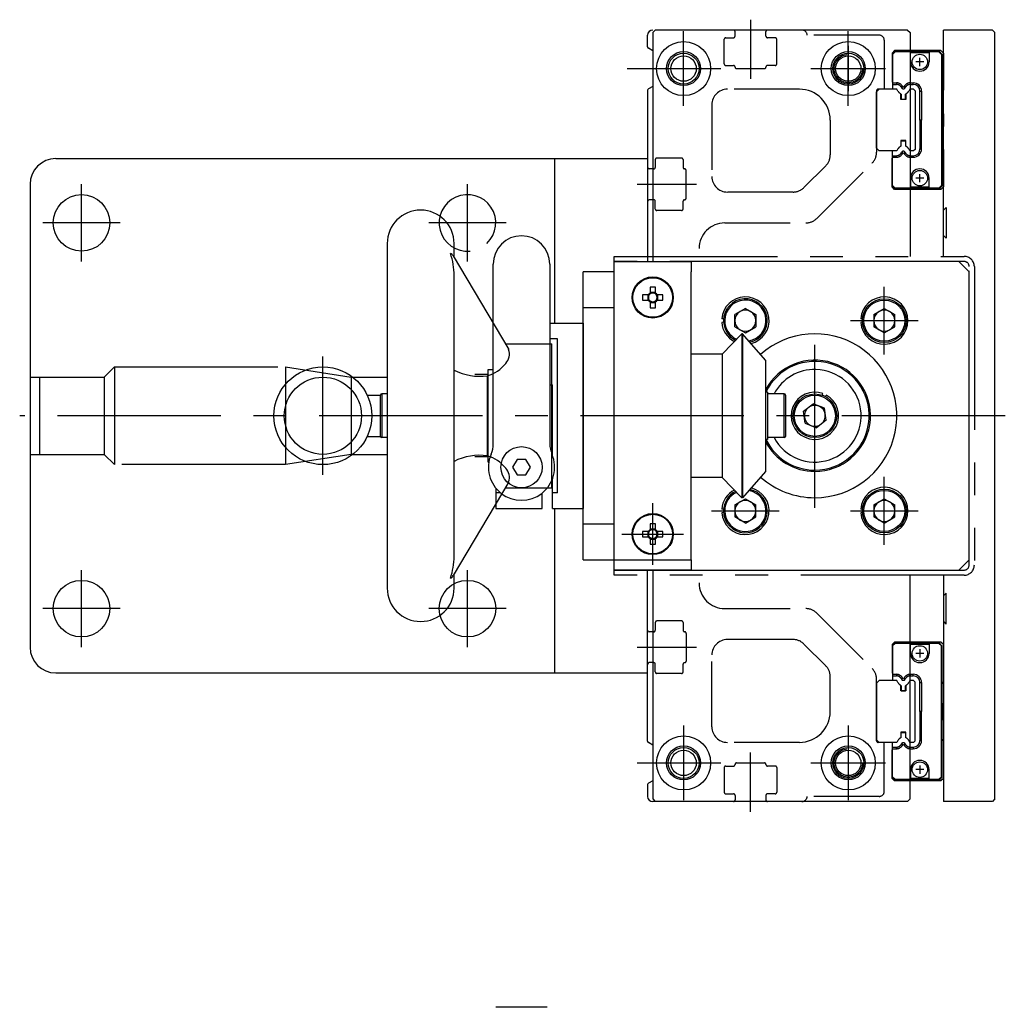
# Model space of a CAD drawing. Extents: x -203 to 277, y -416 to 62.
# Drawn here: x -154.5 to 37, y -129.5 to 62.5 of the extents above; entities that cross this region are included whole.
import ezdxf

# ---------------------------------------------------------------- set-up
doc = ezdxf.new("R2010")
doc.units = 0
for name, pattern in [('CENTER', [50.8, 31.75, -6.35, 6.35, -6.35]), ('DASHED', [19.05, 12.7, -6.35]), ('PHANTOM', [63.5, 31.75, -6.35, 6.35, -6.35, 6.35, -6.35])]:
    doc.linetypes.add(name, pattern=pattern)
doc.layers.get('0').update_dxf_attribs({"linetype": 'CONTINUOUS'})
doc.layers.add('CENTER', color=1, linetype='CENTER')

msp = doc.modelspace()

# ---------------------------------------------------------------- linework, layer by layer
at = {"color": 7, "linetype": 'CONTINUOUS'}
for p, q in [((-31, 60.5), (-31.5, 60)), ((-31.5, 60), (-31.5, 15.5)), ((18, 60.5), (-31, 60.5)), ((18, 60.5), (18.5, 60)), ((18.5, 60), (18.5, 16.5)), ((33, 60.5), (25, 60.5)), ((25, 16.5), (25, 60.5)), ((34.5, 60.5), (33, 60.5)), ((35, 60), (34.5, 60.5)), ((35, -89), (35, 60)), ((-32.5, 57.21), (-32.5, 59.5)), ((-31.5, 56.46), (-32.35, 56.95)), ((24.5, 56.5), (18.5, 56.5)), ((24.2, 56.3), (18.5, 56.3)), ((18.6, 56.25), (18.5, 56.25)), ((18.6, 54.3), (18.6, 56.25)), ((22.2, 56.05), (18.6, 56.05)), ((22.2, 56.25), (22.2, 54.3)), ((24.1, 56.25), (22.2, 56.25)), ((24.6, 55.75), (24.1, 56.25)), ((24.7, 55.8), (24.2, 56.3)), ((25, 56), (24.5, 56.5)), ((24.6, 55.75), (24.6, 30.25)), ((24.7, 55.8), (24.7, 30.2)), ((25, 56), (25, 48.8)), ((21.2, 54.3), (19.6, 54.3)), ((20.4, 53.5), (20.4, 55.1)), ((18.51, 50.23), (19.13, 50.23)), ((18.51, 50.23), (18.51, 49.93)), ((18.51, 49.93), (19.13, 49.93)), ((19.13, 49.93), (19.13, 50.23)), ((-32.5, 48.78), (-32.5, 15.5)), ((-31.5, 49.53), (-32.35, 49.04)), ((19.2, 49), (18.5, 49)), ((19.5, 48.7), (19.2, 49)), ((19.5, 48.7), (19.5, 37.3)), ((20.43, 43), (20.43, 48.63)), ((20.43, 48.63), (20.73, 48.63)), ((20.73, 48.63), (20.73, 43)), ((24.75, 48.4), (25, 48.8)), ((24.75, 48.4), (24.75, 37.6)), ((25, 44.2), (24.75, 44.6)), ((25, 44.2), (25, 41.8)), ((20.73, 43), (20.43, 43)), ((20.43, 43), (20.43, 37.37)), ((20.73, 37.37), (20.73, 43)), ((25, 41.8), (24.75, 41.4)), ((19.2, 37), (18.5, 37)), ((19.5, 37.3), (19.2, 37)), ((20.43, 37.37), (20.73, 37.37)), ((24.75, 37.6), (25, 37.2)), ((25, 37.2), (25, 30)), ((-147.5, 35.5), (-32.5, 35.5)), ((-50.5, 3.5), (-50.5, 35.5)), ((18.51, 36.07), (19.13, 36.07)), ((18.51, 35.77), (18.51, 36.07)), ((18.51, 35.77), (19.13, 35.77)), ((19.13, 36.07), (19.13, 35.77)), ((-31.5, 33.5), (-32.2, 33.5)), ((18.6, 31.7), (18.6, 29.75)), ((21.2, 31.7), (19.6, 31.7)), ((20.4, 30.9), (20.4, 32.5)), ((22.2, 29.75), (22.2, 31.7)), ((-152.5, 30.5), (-152.5, -7)), ((18.6, 29.75), (18.5, 29.75)), ((24.2, 29.7), (18.5, 29.7)), ((24.5, 29.5), (18.5, 29.5)), ((22.2, 29.95), (18.6, 29.95)), ((24.1, 29.75), (22.2, 29.75)), ((24.6, 30.25), (24.1, 29.75)), ((24.7, 30.2), (24.2, 29.7)), ((25, 30), (24.5, 29.5)), ((-31.5, 27.5), (-32.2, 27.5)), ((-83.1, 19), (-83.1, -48)), ((-70.1, 16.26), (-70.1, 19)), ((-70.28, 16.57), (-59.49, -1.64)), ((-39, 13.5), (-39, 15.5)), ((-39, 15.5), (-24, 15.5)), ((-24, 15.5), (-24, 13.5)), ((28, 15.5), (-24, 15.5)), ((30, 13.5), (28, 15.5)), ((-62.5, -19.96), (-62.5, 15)), ((-51.5, 15), (-51.5, -19.96)), ((-45, 6.52), (-45, 13.5)), ((-39, -42.5), (-39, 13.5)), ((-24, -42.5), (-24, 13.5)), ((30, -42.5), (30, 13.5)), ((-70.1, -41.84), (-70.1, 12.76)), ((-32.02, 10.48), (-32.02, 9.37)), ((-30.99, 9.37), (-30.99, 10.48)), ((-32.37, 9.01), (-33.48, 9.01)), ((-33.48, 7.98), (-32.37, 7.98)), ((-32.48, 9.01), (-32.48, 7.98)), ((-30.99, 9.48), (-32.02, 9.48)), ((-29.52, 9.01), (-30.63, 9.01)), ((-30.63, 7.98), (-29.52, 7.98)), ((-30.52, 7.98), (-30.52, 9.01)), ((-45, 6.52), (-39, 6.52)), ((-45, -35.52), (-45, 6.52)), ((-32.02, 7.63), (-32.02, 6.51)), ((-32.02, 7.52), (-30.99, 7.52)), ((-30.99, 6.51), (-30.99, 7.63)), ((-13.5, 6.36), (-15.54, 5.18)), ((-13.5, 6.36), (-11.46, 5.18)), ((11.46, 5.18), (13.5, 6.36)), ((13.5, 6.36), (15.54, 5.18)), ((-17.74, 4.33), (-18.09, 4.36)), ((-15.54, 2.82), (-15.54, 5.18)), ((-11.46, 5.18), (-11.46, 2.82)), ((9.26, 4.33), (8.91, 4.36)), ((11.46, 5.18), (11.46, 2.82)), ((15.54, 2.82), (15.54, 5.18)), ((-51.5, 3.5), (-45, 3.5)), ((-45, 3.5), (-45, -32.5)), ((-17.74, 3.67), (-18.09, 3.64)), ((-15.54, 2.82), (-13.5, 1.64)), ((-13.5, 1.64), (-11.46, 2.82)), ((9.26, 3.67), (8.91, 3.64)), ((13.5, 1.64), (11.46, 2.82)), ((13.5, 1.64), (15.54, 2.82)), ((-50, 0.47), (-51.5, 0.47)), ((-50, -29.47), (-50, 0.47)), ((-14.21, 1.42), (-18, -2.5)), ((-14.07, 1.42), (-14.21, 1.42)), ((-14.21, 1.42), (-14.21, -30.43)), ((-9.56, -3.68), (-14.07, 1.42)), ((-14.07, 1.42), (-14.07, -30.43)), ((-60.17, -0.5), (-51.1, -0.5)), ((-51.1, -28.5), (-51.1, -0.5)), ((-18, -2.5), (-24, -2.5)), ((-18, -2.5), (-18, -26.5)), ((-9.56, -3.68), (-9.56, -25.32)), ((-63.5, -23.5), (-63.5, -5.5)), ((-63.5, -5.5), (-62.5, -5.5)), ((-152.5, -7), (-150.67, -7)), ((-152.5, -7), (-152.5, -22)), ((-150.67, -7), (-138.1, -7)), ((-150.67, -7), (-150.67, -22)), ((-83.1, -7), (-83.1, -22)), ((-63.5, -6.5), (-66.1, -6.5)), ((-63.6, -22.29), (-63.6, -6.71)), ((-51.1, -22.5), (-51.1, -6.5)), ((-51.5, -8.5), (-51, -8.5)), ((-51, -22.15), (-51, -8.5)), ((-86.98, -10.5), (-84.4, -10.5)), ((-84.4, -18.5), (-84.4, -10.5)), ((-84.15, -10.25), (-84.15, -18.75)), ((-83.1, -10.25), (-84.15, -10.25)), ((-9.21, -9.9), (-9.55, -9.9)), ((-9.2, -9.9), (-9.2, -19.1)), ((-5.95, -10.25), (-9.2, -10.25)), ((-5.95, -18.75), (-5.95, -10.25)), ((-5.7, -10.5), (-5.7, -18.5)), ((1.44, -10.5), (1.56, -10.17)), ((2.05, -10.78), (2.22, -10.47)), ((-2.19, -13.62), (-0.33, -12.17)), ((1.86, -13.05), (-0.33, -12.17)), ((2.19, -15.38), (1.86, -13.05)), ((-1.86, -15.95), (-2.19, -13.62)), ((-1.86, -15.95), (0.33, -16.84)), ((2.19, -15.38), (0.33, -16.84)), ((-86.98, -18.5), (-84.4, -18.5)), ((-83.1, -18.75), (-84.15, -18.75)), ((-9.2, -19.1), (-9.56, -19.1)), ((-5.95, -18.75), (-9.2, -18.75)), ((-152.5, -22), (-150.67, -22)), ((-152.5, -22), (-152.5, -59.5)), ((-150.67, -22), (-138.1, -22)), ((-63.5, -22.5), (-66.1, -22.5)), ((-57.87, -23), (-58.73, -24.5)), ((-56.13, -23), (-57.87, -23)), ((-55.27, -24.5), (-56.13, -23)), ((-63.5, -23.5), (-63.37, -23.5)), ((-63.5, -23.5), (-63.37, -23.5)), ((-58.73, -24.5), (-57.87, -26)), ((-56.13, -26), (-55.27, -24.5)), ((-57.87, -26), (-56.13, -26)), ((-51, -32.5), (-51, -26.85)), ((-18, -26.5), (-24, -26.5)), ((-14.21, -30.43), (-18, -26.5)), ((-9.56, -25.32), (-14.07, -30.43)), ((-59.49, -27.37), (-70.27, -45.57)), ((-62, -28.57), (-62, -32.5)), ((-60.17, -28.5), (-51.1, -28.5)), ((-61.1, -29.47), (-62, -29.47)), ((-53, -32.5), (-53, -29.55)), ((-50, -29.47), (-51, -29.47)), ((-50, -29.47), (-51, -29.47)), ((-15.54, -31.82), (-13.5, -30.64)), ((-14.07, -30.43), (-14.21, -30.43)), ((-13.5, -30.64), (-11.46, -31.82)), ((11.46, -31.82), (13.5, -30.64)), ((13.5, -30.64), (15.54, -31.82)), ((-62, -32.5), (-53, -32.5)), ((-51, -32.5), (-45, -32.5)), ((-51, -32.5), (-45, -32.5)), ((-50.5, -64.5), (-50.5, -32.5)), ((-15.54, -31.82), (-15.54, -34.18)), ((-11.46, -34.18), (-11.46, -31.82)), ((11.46, -31.82), (11.46, -34.18)), ((15.54, -34.18), (15.54, -31.82)), ((-17.74, -32.67), (-18.09, -32.64)), ((-17.74, -33.33), (-18.09, -33.36)), ((-13.5, -35.36), (-15.54, -34.18)), ((-13.5, -35.36), (-11.46, -34.18)), ((9.26, -32.67), (8.91, -32.64)), ((9.26, -33.33), (8.91, -33.36)), ((13.5, -35.36), (11.46, -34.18)), ((13.5, -35.36), (15.54, -34.18)), ((-45, -42.5), (-45, -35.52)), ((-45, -35.52), (-39, -35.52)), ((-32.02, -35.52), (-32.02, -36.63)), ((-30.99, -36.63), (-30.99, -35.52)), ((-32.37, -36.99), (-33.48, -36.99)), ((-33.48, -38.02), (-32.37, -38.02)), ((-32.48, -36.99), (-32.48, -38.02)), ((-30.99, -36.52), (-32.02, -36.52)), ((-32.02, -38.37), (-32.02, -39.49)), ((-30.99, -39.49), (-30.99, -38.37)), ((-29.52, -36.99), (-30.63, -36.99)), ((-30.63, -38.02), (-29.52, -38.02)), ((-30.52, -38.02), (-30.52, -36.99)), ((-32.02, -38.48), (-30.99, -38.48)), ((-39, -44.5), (-39, -42.5)), ((-39, -42.5), (-24, -42.5)), ((-24, -42.5), (-24, -44.5)), ((28, -44.5), (30, -42.5)), ((-70.1, -48), (-70.1, -45.28)), ((-24, -44.5), (-39, -44.5)), ((-32.5, -77.79), (-32.5, -44.5)), ((-31.5, -44.5), (-31.5, -89)), ((-24, -44.5), (28, -44.5)), ((18.5, -89), (18.5, -45.5)), ((25, -45.5), (25, -89.5)), ((-31.5, -56.5), (-32.2, -56.5)), ((24.5, -58.5), (18.5, -58.5)), ((24.2, -58.7), (18.5, -58.7)), ((18.6, -58.75), (18.5, -58.75)), ((18.6, -60.7), (18.6, -58.75)), ((22.2, -58.95), (18.6, -58.95)), ((22.2, -58.75), (22.2, -60.7)), ((24.1, -58.75), (22.2, -58.75)), ((24.6, -59.25), (24.1, -58.75)), ((24.7, -59.2), (24.2, -58.7)), ((25, -59), (24.5, -58.5)), ((24.6, -84.75), (24.6, -59.25)), ((24.7, -84.8), (24.7, -59.2)), ((25, -66.2), (25, -59)), ((21.2, -60.7), (19.6, -60.7)), ((20.4, -59.9), (20.4, -61.5)), ((-31.5, -62.5), (-32.2, -62.5)), ((-147.5, -64.5), (-50.5, -64.5)), ((-50.5, -64.5), (-32.5, -64.5)), ((18.51, -64.77), (18.51, -65.07)), ((18.51, -64.77), (19.13, -64.77)), ((18.51, -65.07), (19.13, -65.07)), ((19.13, -65.07), (19.13, -64.77)), ((19.2, -66), (18.5, -66)), ((19.5, -66.3), (19.2, -66)), ((19.5, -77.7), (19.5, -66.3)), ((20.43, -66.37), (20.73, -66.37)), ((20.43, -72), (20.43, -66.37)), ((20.73, -66.37), (20.73, -72)), ((24.75, -66.6), (25, -66.2)), ((24.75, -77.4), (24.75, -66.6)), ((25, -70.8), (24.75, -70.4)), ((25, -73.2), (25, -70.8)), ((20.73, -72), (20.43, -72)), ((20.43, -72), (20.43, -77.63)), ((20.73, -77.63), (20.73, -72)), ((25, -73.2), (24.75, -73.6)), ((-31.5, -78.54), (-32.35, -78.05)), ((19.2, -78), (18.5, -78)), ((19.5, -77.7), (19.2, -78)), ((20.43, -77.63), (20.73, -77.63)), ((24.75, -77.4), (25, -77.8)), ((25, -85), (25, -77.8)), ((18.51, -79.23), (18.51, -78.93)), ((18.51, -78.93), (19.13, -78.93)), ((18.51, -79.23), (19.13, -79.23)), ((19.13, -78.93), (19.13, -79.23)), ((20.4, -82.5), (20.4, -84.1)), ((18.6, -83.3), (18.6, -85.25)), ((21.2, -83.3), (19.6, -83.3)), ((22.2, -85.25), (22.2, -83.3)), ((-32.5, -86.22), (-32.5, -88.5)), ((-31.5, -85.47), (-32.35, -85.96)), ((18.6, -85.25), (18.5, -85.25)), ((24.2, -85.3), (18.5, -85.3)), ((24.5, -85.5), (18.5, -85.5)), ((22.2, -85.05), (18.6, -85.05)), ((24.1, -85.25), (22.2, -85.25)), ((24.6, -84.75), (24.1, -85.25)), ((24.7, -84.8), (24.2, -85.3)), ((25, -85), (24.5, -85.5)), ((-31.5, -89), (-31, -89.5)), ((-31, -89.5), (-31.5, -89.5)), ((18, -89.5), (-31, -89.5)), ((18.5, -89), (18, -89.5)), ((18, -89.5), (18.5, -89)), ((34.5, -89.5), (25, -89.5)), ((33, -89.5), (25, -89.5)), ((34.5, -89.5), (33, -89.5)), ((35, -89), (34.5, -89.5)), ((35, -89), (34.5, -89.5))]:
    msp.add_line(p, q, dxfattribs=at)
at = {"color": 3, "linetype": 'DASHED'}
for p, q in [((-15.5, 59.3), (-15.5, 60.2)), ((-9.5, 59.3), (-9.5, 60.2)), ((-2.5, 60.5), (-9.2, 60.5)), ((-17.6, 53.9), (-17.6, 58.7)), ((-17.3, 59), (-15.8, 59)), ((-7.7, 59), (-9.2, 59)), ((-7.4, 53.9), (-7.4, 58.7)), ((12.5, 59.5), (-1.5, 59.5)), ((13.5, 58.5), (13.5, 49)), ((15.5, 56.5), (15, 56)), ((15, 56), (15, 50.5)), ((15.6, 56.3), (15.1, 55.8)), ((15.6, 56.25), (15.1, 55.75)), ((15.1, 55.8), (15.1, 55.75)), ((15.1, 55.75), (15.1, 50.23)), ((18.5, 56.5), (15.5, 56.5)), ((16.8, 56.3), (15.6, 56.3)), ((18.5, 56.25), (15.6, 56.25)), ((16.8, 56.3), (16.8, 56.25)), ((16.8, 56.3), (17.6, 56.3)), ((18.5, 56.3), (17.6, 56.3)), ((17.6, 56.3), (17.6, 56.25)), ((-17.3, 53.6), (-15.8, 53.6)), ((-15.2, 53), (-9.8, 53)), ((-7.7, 53.6), (-9.2, 53.6)), ((15, 50.5), (15.1, 50.28)), ((15.1, 50.23), (15.1, 49.93)), ((15.1, 50.23), (15.89, 50.23)), ((15.1, 49.93), (15.89, 49.93)), ((15.1, 49.93), (15.1, 49)), ((15.89, 50.23), (15.89, 49.93)), ((-3, 49), (-17, 49)), ((12.5, 49), (12, 48.5)), ((12, 48.7), (12, 36.74)), ((12, 37.5), (12, 48.5)), ((13.5, 49), (12.3, 49)), ((15.94, 49), (12.5, 49)), ((16.15, 48.63), (15.94, 49)), ((16.7, 47), (16.7, 48.11)), ((16.7, 48.03), (16.75, 48.01)), ((16.75, 48.01), (16.75, 47.05)), ((17.02, 49.58), (16.76, 49.43)), ((16.76, 49.43), (16.85, 49.27)), ((17.11, 49.42), (16.85, 49.27)), ((17.02, 49.58), (17.11, 49.42)), ((17.11, 49.42), (17.12, 49.41)), ((17.11, 49.42), (17.11, 49.42)), ((17.12, 49.41), (17.11, 49.42)), ((17.38, 49.58), (17.29, 49.42)), ((17.29, 49.42), (17.55, 49.27)), ((17.29, 49.42), (17.29, 49.42)), ((17.38, 49.58), (17.64, 49.43)), ((17.55, 49.27), (17.64, 49.43)), ((17.7, 48.03), (17.65, 48.01)), ((17.65, 47.05), (17.65, 48.01)), ((17.7, 48.11), (17.7, 47)), ((18.46, 49), (18.25, 48.63)), ((18.5, 49), (18.46, 49)), ((17.7, 47), (16.7, 47)), ((16.75, 47.05), (17.65, 47.05)), ((-20, 46), (-20, 32)), ((3, 43), (3, 36.23)), ((16.7, 39), (16.7, 37.89)), ((17.7, 39), (16.7, 39)), ((16.75, 37.99), (16.75, 38.95)), ((16.75, 38.95), (17.65, 38.95)), ((17.65, 38.95), (17.65, 37.99)), ((17.7, 37.89), (17.7, 39)), ((12.5, 37), (12, 37.5)), ((15.94, 37), (12.5, 37)), ((15.1, 36.07), (15.1, 37)), ((16.15, 37.37), (15.94, 37)), ((16.7, 37.97), (16.75, 37.99)), ((16.76, 36.57), (16.85, 36.73)), ((17.02, 36.42), (16.76, 36.57)), ((17.11, 36.58), (16.85, 36.73)), ((17.02, 36.42), (17.11, 36.57)), ((17.11, 36.57), (17.12, 36.59)), ((17.12, 36.59), (17.11, 36.58)), ((17.11, 36.58), (17.11, 36.57)), ((17.29, 36.58), (17.55, 36.73)), ((17.38, 36.42), (17.29, 36.58)), ((17.29, 36.58), (17.29, 36.58)), ((17.38, 36.42), (17.64, 36.57)), ((17.55, 36.73), (17.64, 36.57)), ((17.7, 37.97), (17.65, 37.99)), ((18.46, 37), (18.25, 37.37)), ((18.5, 37), (18.46, 37)), ((-31, 35.3), (-31, 33.8)), ((-25.9, 35.6), (-30.7, 35.6)), ((-25.6, 35.3), (-25.6, 33.8)), ((0.38, 23.88), (11.12, 34.62)), ((15, 35.5), (15.1, 35.72)), ((15, 30), (15, 35.5)), ((15.1, 36.07), (15.89, 36.07)), ((15.1, 35.77), (15.1, 36.07)), ((15.1, 35.77), (15.89, 35.77)), ((15.1, 30.25), (15.1, 35.77)), ((15.89, 35.77), (15.89, 36.07)), ((-31.3, 33.5), (-31.5, 33.5)), ((-25, 27.8), (-25, 33.2)), ((2.12, 34.11), (-2.11, 29.88)), ((-4.23, 29), (-17, 29)), ((15.5, 29.5), (15, 30)), ((15.1, 30.2), (15.1, 30.25)), ((15.6, 29.75), (15.1, 30.25)), ((15.6, 29.7), (15.1, 30.2)), ((18.5, 29.5), (15.5, 29.5)), ((18.5, 29.75), (15.6, 29.75)), ((16.8, 29.7), (15.6, 29.7)), ((16.8, 29.7), (16.8, 29.75)), ((16.8, 29.7), (17.6, 29.7)), ((17.6, 29.7), (17.6, 29.75)), ((18.5, 29.7), (17.6, 29.7)), ((-31.3, 27.5), (-31.5, 27.5)), ((-31, 25.7), (-31, 27.2)), ((-25.6, 25.7), (-25.6, 27.2)), ((-25.9, 25.4), (-30.7, 25.4)), ((25, 25.46), (25.54, 26)), ((25.54, 26), (25.54, 20)), ((-17.5, 23), (-1.74, 23)), ((25.54, 20), (25, 20.54)), ((25.54, -49), (25, -49.54)), ((25.54, -55), (25.54, -49)), ((-17.5, -52), (-1.74, -52)), ((0.38, -52.88), (11.12, -63.62)), ((-31, -54.7), (-31, -56.2)), ((-25.9, -54.4), (-30.7, -54.4)), ((-25.6, -54.7), (-25.6, -56.2)), ((25, -54.46), (25.54, -55)), ((-31.3, -56.5), (-31.5, -56.5)), ((-25, -56.8), (-25, -62.2)), ((-4.23, -58), (-17, -58)), ((2.12, -63.11), (-2.11, -58.88)), ((15.5, -58.5), (15, -59)), ((15, -59), (15, -64.5)), ((15.6, -58.7), (15.1, -59.2)), ((15.6, -58.75), (15.1, -59.25)), ((15.1, -59.2), (15.1, -59.25)), ((15.1, -59.25), (15.1, -64.77)), ((18.5, -58.5), (15.5, -58.5)), ((16.8, -58.7), (15.6, -58.7)), ((18.5, -58.75), (15.6, -58.75)), ((16.8, -58.7), (16.8, -58.75)), ((16.8, -58.7), (17.6, -58.7)), ((17.6, -58.7), (17.6, -58.75)), ((18.5, -58.7), (17.6, -58.7)), ((-20, -75), (-20, -61)), ((-31.3, -62.5), (-31.5, -62.5)), ((-31, -64.3), (-31, -62.8)), ((-25.6, -64.3), (-25.6, -62.8)), ((-25.9, -64.6), (-30.7, -64.6)), ((3, -72), (3, -65.23)), ((15, -64.5), (15.1, -64.72)), ((15.1, -64.77), (15.1, -65.07)), ((15.1, -64.77), (15.89, -64.77)), ((15.1, -65.07), (15.89, -65.07)), ((15.1, -65.07), (15.1, -66)), ((15.89, -64.77), (15.89, -65.07)), ((12, -77.7), (12, -65.74)), ((12.5, -66), (12, -66.5)), ((12, -66.5), (12, -77.5)), ((15.94, -66), (12.5, -66)), ((16.15, -66.37), (15.94, -66)), ((16.7, -68), (16.7, -66.89)), ((16.7, -66.97), (16.75, -66.99)), ((16.75, -66.99), (16.75, -67.95)), ((17.02, -65.42), (16.76, -65.57)), ((16.76, -65.57), (16.85, -65.73)), ((17.11, -65.58), (16.85, -65.73)), ((17.02, -65.42), (17.11, -65.58)), ((17.12, -65.59), (17.11, -65.58)), ((17.11, -65.58), (17.11, -65.58)), ((17.11, -65.58), (17.12, -65.59)), ((17.38, -65.42), (17.29, -65.58)), ((17.29, -65.58), (17.29, -65.58)), ((17.29, -65.58), (17.55, -65.73)), ((17.38, -65.42), (17.64, -65.57)), ((17.55, -65.73), (17.64, -65.57)), ((17.7, -66.97), (17.65, -66.99)), ((17.65, -67.95), (17.65, -66.99)), ((17.7, -66.89), (17.7, -68)), ((18.46, -66), (18.25, -66.37)), ((18.5, -66), (18.46, -66)), ((17.7, -68), (16.7, -68)), ((16.75, -67.95), (17.65, -67.95)), ((16.7, -76), (16.7, -77.11)), ((17.7, -76), (16.7, -76)), ((16.75, -77.01), (16.75, -76.05)), ((16.75, -76.05), (17.65, -76.05)), ((17.65, -76.05), (17.65, -77.01)), ((17.7, -77.11), (17.7, -76)), ((-3, -78), (-17, -78)), ((12.5, -78), (12, -77.5)), ((13.5, -78), (12.3, -78)), ((15.94, -78), (12.5, -78)), ((13.5, -87.5), (13.5, -78)), ((13.5, -87.5), (13.5, -78)), ((15.1, -78.93), (15.1, -78)), ((16.15, -77.63), (15.94, -78)), ((16.7, -77.03), (16.75, -77.01)), ((16.76, -78.43), (16.85, -78.27)), ((17.02, -78.58), (16.76, -78.43)), ((17.11, -78.42), (16.85, -78.27)), ((17.02, -78.58), (17.11, -78.43)), ((17.12, -78.41), (17.11, -78.42)), ((17.11, -78.43), (17.12, -78.41)), ((17.11, -78.42), (17.11, -78.43)), ((17.29, -78.42), (17.55, -78.27)), ((17.29, -78.42), (17.29, -78.42)), ((17.38, -78.58), (17.29, -78.42)), ((17.38, -78.58), (17.64, -78.43)), ((17.55, -78.27), (17.64, -78.43)), ((17.7, -77.03), (17.65, -77.01)), ((18.46, -78), (18.25, -77.63)), ((18.5, -78), (18.46, -78)), ((15, -79.5), (15.1, -79.28)), ((15, -85), (15, -79.5)), ((15.1, -78.93), (15.89, -78.93)), ((15.1, -79.23), (15.1, -78.93)), ((15.1, -79.23), (15.89, -79.23)), ((15.1, -84.75), (15.1, -79.23)), ((15.89, -79.23), (15.89, -78.93)), ((-15.2, -82), (-9.8, -82)), ((-17.6, -82.9), (-17.6, -87.7)), ((-17.3, -82.6), (-15.8, -82.6)), ((-7.7, -82.6), (-9.2, -82.6)), ((-7.4, -82.9), (-7.4, -87.7)), ((15.5, -85.5), (15, -85)), ((15.1, -84.8), (15.1, -84.75)), ((15.6, -85.25), (15.1, -84.75)), ((15.6, -85.3), (15.1, -84.8)), ((18.5, -85.5), (15.5, -85.5)), ((18.5, -85.25), (15.6, -85.25)), ((16.8, -85.3), (15.6, -85.3)), ((16.8, -85.3), (16.8, -85.25)), ((16.8, -85.3), (17.6, -85.3)), ((17.6, -85.3), (17.6, -85.25)), ((18.5, -85.3), (17.6, -85.3)), ((-17.3, -88), (-15.8, -88)), ((-15.5, -88.3), (-15.5, -89.2)), ((-9.5, -88.3), (-9.5, -89.2)), ((-7.7, -88), (-9.2, -88)), ((-15.8, -89.5), (-31, -89.5)), ((-2.5, -89.5), (-9.2, -89.5)), ((12.5, -88.5), (-1.5, -88.5))]:
    msp.add_line(p, q, dxfattribs=at)
at = {"color": 3, "linetype": 'PHANTOM'}
for p, q in [((-39, 15.5), (-39, 16.5)), ((-39, 15.5), (-39, 16.5)), ((-39, 16.5), (29, 16.5)), ((29, 15.5), (-39, 15.5)), ((30, -43.5), (30, 14.5)), ((31, 14.5), (31, -43.5)), ((-136.1, -5), (-138.1, -7)), ((-136.1, -5), (-102.89, -5)), ((-136.1, -5), (-136.1, -24)), ((-102.89, -5), (-90.1, -7)), ((-102.89, -5), (-102.89, -24)), ((-138.1, -7), (-138.1, -22)), ((-90.1, -7), (-90.1, -22)), ((-90.1, -7), (-83.1, -7)), ((-138.1, -22), (-136.1, -24)), ((-90.1, -22), (-102.89, -24)), ((-90.1, -22), (-83.1, -22)), ((-102.89, -24), (-136.1, -24)), ((-39, -45.5), (-39, -44.5)), ((-39, -44.5), (29, -44.5)), ((29, -45.5), (-39, -45.5))]:
    msp.add_line(p, q, dxfattribs=at)
at = {"color": 7}
for points in [[(-39, 13.5, 0), (-39.09, 13.5, 0), (-39.19, 13.5, 0), (-39.29, 13.5, 0), (-39.38, 13.5, 0), (-39.48, 13.5, 0), (-39.57, 13.5, 0), (-39.67, 13.5, 0), (-39.76, 13.5, 0), (-39.86, 13.5, 0), (-39.95, 13.5, 0), (-40.05, 13.5, 0), (-40.14, 13.5, 0), (-40.24, 13.5, 0), (-40.33, 13.5, 0), (-40.43, 13.5, 0), (-40.52, 13.5, 0), (-40.62, 13.5, 0), (-40.71, 13.5, 0), (-40.81, 13.5, 0), (-40.9, 13.5, 0), (-41, 13.5, 0), (-41.09, 13.5, 0), (-41.19, 13.5, 0), (-41.29, 13.5, 0), (-41.38, 13.5, 0), (-41.48, 13.5, 0), (-41.57, 13.5, 0), (-41.67, 13.5, 0), (-41.76, 13.5, 0), (-41.86, 13.5, 0), (-41.95, 13.5, 0), (-42.05, 13.5, 0), (-42.14, 13.5, 0), (-42.24, 13.5, 0), (-42.33, 13.5, 0), (-42.43, 13.5, 0), (-42.52, 13.5, 0), (-42.62, 13.5, 0), (-42.71, 13.5, 0), (-42.81, 13.5, 0), (-42.9, 13.5, 0), (-43, 13.5, 0), (-43.09, 13.5, 0), (-43.19, 13.5, 0), (-43.29, 13.5, 0), (-43.38, 13.5, 0), (-43.48, 13.5, 0), (-43.57, 13.5, 0), (-43.67, 13.5, 0), (-43.76, 13.5, 0), (-43.86, 13.5, 0), (-43.95, 13.5, 0), (-44.05, 13.5, 0), (-44.14, 13.5, 0), (-44.24, 13.5, 0), (-44.33, 13.5, 0), (-44.43, 13.5, 0), (-44.52, 13.5, 0), (-44.62, 13.5, 0), (-44.71, 13.5, 0), (-44.81, 13.5, 0), (-44.9, 13.5, 0), (-45, 13.5, 0)], [(-45, -42.5, 0), (-44.9, -42.5, 0), (-44.81, -42.5, 0), (-44.71, -42.5, 0), (-44.62, -42.5, 0), (-44.52, -42.5, 0), (-44.43, -42.5, 0), (-44.33, -42.5, 0), (-44.24, -42.5, 0), (-44.14, -42.5, 0), (-44.05, -42.5, 0), (-43.95, -42.5, 0), (-43.86, -42.5, 0), (-43.76, -42.5, 0), (-43.67, -42.5, 0), (-43.57, -42.5, 0), (-43.48, -42.5, 0), (-43.38, -42.5, 0), (-43.29, -42.5, 0), (-43.19, -42.5, 0), (-43.09, -42.5, 0), (-43, -42.5, 0), (-42.9, -42.5, 0), (-42.81, -42.5, 0), (-42.71, -42.5, 0), (-42.62, -42.5, 0), (-42.52, -42.5, 0), (-42.43, -42.5, 0), (-42.33, -42.5, 0), (-42.24, -42.5, 0), (-42.14, -42.5, 0), (-42.05, -42.5, 0), (-41.95, -42.5, 0), (-41.86, -42.5, 0), (-41.76, -42.5, 0), (-41.67, -42.5, 0), (-41.57, -42.5, 0), (-41.48, -42.5, 0), (-41.38, -42.5, 0), (-41.29, -42.5, 0), (-41.19, -42.5, 0), (-41.09, -42.5, 0), (-41, -42.5, 0), (-40.9, -42.5, 0), (-40.81, -42.5, 0), (-40.71, -42.5, 0), (-40.62, -42.5, 0), (-40.52, -42.5, 0), (-40.43, -42.5, 0), (-40.33, -42.5, 0), (-40.24, -42.5, 0), (-40.14, -42.5, 0), (-40.05, -42.5, 0), (-39.95, -42.5, 0), (-39.86, -42.5, 0), (-39.76, -42.5, 0), (-39.67, -42.5, 0), (-39.57, -42.5, 0), (-39.48, -42.5, 0), (-39.38, -42.5, 0), (-39.29, -42.5, 0), (-39.19, -42.5, 0), (-39.09, -42.5, 0), (-39, -42.5, 0)], [(-52, -129.5, 0), (-52.16, -129.5, 0), (-52.32, -129.5, 0), (-52.48, -129.5, 0), (-52.63, -129.5, 0), (-52.79, -129.5, 0), (-52.95, -129.5, 0), (-53.11, -129.5, 0), (-53.27, -129.5, 0), (-53.43, -129.5, 0), (-53.59, -129.5, 0), (-53.75, -129.5, 0), (-53.9, -129.5, 0), (-54.06, -129.5, 0), (-54.22, -129.5, 0), (-54.38, -129.5, 0), (-54.54, -129.5, 0), (-54.7, -129.5, 0), (-54.86, -129.5, 0), (-55.02, -129.5, 0), (-55.17, -129.5, 0), (-55.33, -129.5, 0), (-55.49, -129.5, 0), (-55.65, -129.5, 0), (-55.81, -129.5, 0), (-55.97, -129.5, 0), (-56.13, -129.5, 0), (-56.29, -129.5, 0), (-56.44, -129.5, 0), (-56.6, -129.5, 0), (-56.76, -129.5, 0), (-56.92, -129.5, 0), (-57.08, -129.5, 0), (-57.24, -129.5, 0), (-57.4, -129.5, 0), (-57.56, -129.5, 0), (-57.71, -129.5, 0), (-57.87, -129.5, 0), (-58.03, -129.5, 0), (-58.19, -129.5, 0), (-58.35, -129.5, 0), (-58.51, -129.5, 0), (-58.67, -129.5, 0), (-58.82, -129.5, 0), (-58.98, -129.5, 0), (-59.14, -129.5, 0), (-59.3, -129.5, 0), (-59.46, -129.5, 0), (-59.62, -129.5, 0), (-59.78, -129.5, 0), (-59.94, -129.5, 0), (-60.09, -129.5, 0), (-60.25, -129.5, 0), (-60.41, -129.5, 0), (-60.57, -129.5, 0), (-60.73, -129.5, 0), (-60.89, -129.5, 0), (-61.05, -129.5, 0), (-61.21, -129.5, 0), (-61.36, -129.5, 0), (-61.52, -129.5, 0), (-61.68, -129.5, 0), (-61.84, -129.5, 0), (-62, -129.5, 0)]]:
    msp.add_polyline3d(points, dxfattribs=at)
at = {"color": 7, "linetype": 'CONTINUOUS'}
for centre, radius in [((-25.5, 53), 5.25), ((6.5, 53), 5.25), ((-25.5, 53), 3.3), ((6.5, 53), 3.3), ((20.4, 54.3), 1.5), ((-25.5, 53), 2.46), ((6.5, 53), 2.46), ((20.4, 31.7), 1.5), ((-142.5, 23), 5.5), ((-31.5, 8.5), 4), ((-31.5, 8.5), 3.85), ((13.5, 4), 4.25), ((13.5, 4), 4), ((-95.6, -14.5), 9.5), ((-95.6, -14.5), 7.5), ((0, -14.5), 4.25), ((0, -14.5), 4), ((-57, -24.5), 4), ((13.5, -33), 4.25), ((13.5, -33), 4), ((-31.5, -37.5), 4), ((-31.5, -37.5), 3.85), ((-142.5, -52), 5.5), ((-67.5, -52), 5.5), ((20.4, -60.7), 1.5), ((-25.5, -82), 5.25), ((6.5, -82), 5.25), ((-25.5, -82), 3.3), ((6.5, -82), 3.3), ((-25.5, -82), 2.46), ((6.5, -82), 2.46), ((20.4, -83.3), 1.5)]:
    msp.add_circle(centre, radius, dxfattribs=at)
at = {"color": 3, "linetype": 'CONTINUOUS'}
for centre in [(-25.5, 53), (6.5, 53), (-25.5, -82), (6.5, -82)]:
    msp.add_circle(centre, 3, dxfattribs=at)
at = {"color": 3, "linetype": 'DASHED'}
for centre in [(6.5, 53), (6.5, -82)]:
    msp.add_circle(centre, 2.75, dxfattribs=at)
at = {"color": 7, "linetype": 'CONTINUOUS'}
for centre, radius, start, end in [((-31.5, 59.5), 1, 90, 180), ((-32.2, 57.21), 0.3, 180, 240), ((20.4, 54.3), 1.8, 180, 0), ((18.51, 48.93), 1.3, 90, 90.2346), ((18.51, 48.93), 1, 90, 90.3049), ((19.13, 48.63), 1.6, 0.0008, 89.9992), ((19.13, 48.63), 1.3, 0, 90), ((-32.2, 48.78), 0.3, 120, 180), ((19.13, 37.37), 1.6, 270.0008, 359.9992), ((19.13, 37.37), 1.3, 270, 0), ((-147.5, 30.5), 5, 90, 180), ((18.51, 37.07), 1, 269.6951, 270), ((18.51, 37.07), 1.3, 269.7654, 270), ((-32.2, 33.8), 0.3, 180, 270), ((20.4, 31.7), 1.8, 0, 180), ((-67.5, 23), 5.5, 313.3418, 275.2159), ((-32.2, 27.2), 0.3, 90, 180), ((-76.6, 19), 6.5, 0, 180), ((-57, 15), 5.5, 0, 180), ((-82.92, 12.85), 12.82, 359.5719, 19.2328), ((-71.34, 15.98), 1.22, 29.0683, 64.5286), ((-31.5, -3.89), 14.38, 87.9477, 92.0523), ((-19.11, 8.5), 14.38, 177.9477, 182.0523), ((-31.5, 8.5), 1.01, 120.6869, 149.3131), ((-31.5, 8.5), 1.01, 210.6869, 239.3131), ((-31.5, 8.5), 0.851, 142.7589, 217.2411), ((-31.5, 8.5), 0.851, 127.2411, 142.7589), ((-31.5, 8.5), 0.851, 217.2411, 232.7589), ((-31.5, 8.5), 0.851, 52.7589, 127.2411), ((-31.5, 8.5), 0.851, 232.7589, 307.2411), ((-31.5, 8.5), 1.01, 30.6869, 59.3131), ((-31.5, 8.5), 0.851, 37.2411, 52.7589), ((-31.5, 8.5), 0.851, 307.2411, 322.7589), ((-31.5, 8.5), 1.01, 300.6869, 329.3131), ((-31.5, 8.5), 0.851, 322.7589, 37.2411), ((-43.89, 8.5), 14.38, 357.9477, 2.0523), ((-13.5, 4), 4.6, 283.8449, 175.5), ((-13.5, 4), 4.25, 281.3527, 180), ((-13.5, 4), 4, 279.2523, 180), ((13.5, 4), 4.6, 184.5, 175.5), ((-31.5, 20.89), 14.38, 267.9477, 272.0523), ((-13.5, 4), 2.04, 120, 180), ((-13.5, 4), 2.04, 60, 120), ((-13.5, 4), 2.04, 0, 60), ((13.5, 4), 2.04, 120, 180), ((13.5, 4), 2.04, 60, 120), ((13.5, 4), 2.04, 0, 60), ((-13.5, 4), 4.25, 180, 243.5035), ((-13.5, 4), 4, 180, 244.6365), ((-13.5, 4), 2.04, 180, 240), ((-13.5, 4), 2.04, 300, 0), ((13.5, 4), 2.04, 180, 240), ((13.5, 4), 2.04, 300, 0), ((-13.5, 4), 4.6, 184.5, 242.1337), ((-13.5, 4), 2.04, 240, 300), ((13.5, 4), 2.04, 240, 300), ((0, -14.5), 15.93, 270, 131.4611), ((-61.99, -2.5), 2.64, 316.6036, 19.0864), ((0, -14.5), 10.82, 270, 152.0695), ((-65.15, 4.03), 10.85, 242.8197, 278.2299), ((-65.44, -0.21), 6.76, 285.7696, 322.5638), ((0, -14.5), 10.57, 270, 154.2063), ((0, -14.5), 9, 208.1786, 88.6583), ((0, -14.5), 9, 88.6583, 151.8214), ((-84.15, -10.5), 0.251, 90.1566, 179.9351), ((-5.95, -10.5), 0.25, 0, 90), ((0, -14.5), 4.6, 70.1532, 61.1532), ((0, -14.5), 2.04, 128.0314, 188.0314), ((0, -14.5), 2.04, 68.0314, 128.0314), ((0, -14.5), 2.04, 8.0314, 68.0314), ((0, -14.5), 2.04, 188.0314, 248.0314), ((0, -14.5), 2.04, 308.0314, 8.0314), ((0, -14.5), 2.04, 248.0314, 308.0314), ((-84.15, -18.5), 0.25, 180, 270), ((0, -14.5), 10.57, 205.7937, 270), ((-5.95, -18.5), 0.25, 270, 0), ((-67.5, -19.96), 5, 336.6341, 0), ((-46.5, -19.96), 5, 180, 203.3659), ((0, -14.5), 10.82, 207.9305, 270), ((-65.15, -33.03), 10.85, 81.7701, 117.1803), ((-65.44, -28.8), 6.76, 37.4362, 74.2304), ((-57, -24.5), 6.44, 156.6341, 23.3659), ((-61.99, -26.5), 2.64, 340.9136, 43.3964), ((0, -14.5), 15.93, 228.5389, 270), ((-13.5, -33), 4.6, 184.5, 76.1551), ((13.5, -33), 4.6, 184.5, 175.5), ((-13.5, -33), 4.6, 117.8663, 175.5), ((-13.5, -33), 4.25, 180, 78.6473), ((-13.5, -33), 4.25, 116.4965, 180), ((-13.5, -33), 4, 180, 80.7477), ((-13.5, -33), 4, 115.3635, 180), ((-13.5, -33), 2.04, 120, 180), ((-13.5, -33), 2.04, 60, 120), ((-13.5, -33), 2.04, 0, 60), ((13.5, -33), 2.04, 120, 180), ((13.5, -33), 2.04, 60, 120), ((13.5, -33), 2.04, 0, 60), ((-13.5, -33), 2.04, 180, 240), ((-13.5, -33), 2.04, 300, 0), ((13.5, -33), 2.04, 180, 240), ((13.5, -33), 2.04, 300, 0), ((-31.5, -49.89), 14.38, 87.9477, 92.0523), ((-13.5, -33), 2.04, 240, 300), ((13.5, -33), 2.04, 240, 300), ((-19.11, -37.5), 14.38, 177.9477, 182.0523), ((-31.5, -37.5), 1.01, 120.6869, 149.3131), ((-31.5, -37.5), 1.01, 210.6869, 239.3131), ((-31.5, -37.5), 0.851, 142.7589, 217.2411), ((-31.5, -37.5), 0.851, 127.2411, 142.7589), ((-31.5, -37.5), 0.851, 217.2411, 232.7589), ((-31.5, -37.5), 0.851, 52.7589, 127.2411), ((-31.5, -37.5), 0.851, 232.7589, 307.2411), ((-31.5, -37.5), 1.01, 30.6869, 59.3131), ((-31.5, -37.5), 0.851, 37.2411, 52.7589), ((-31.5, -37.5), 0.851, 307.2411, 322.7589), ((-31.5, -37.5), 1.01, 300.6869, 329.3131), ((-31.5, -37.5), 0.851, 322.7589, 37.2411), ((-43.89, -37.5), 14.38, 357.9477, 2.0523), ((-31.5, -25.11), 14.38, 267.9477, 272.0523), ((-82.91, -41.86), 12.81, 340.7625, 0.0728), ((-71.34, -44.98), 1.22, 295.4714, 330.9317), ((-76.6, -48), 6.5, 180, 0), ((-32.2, -56.2), 0.3, 180, 270), ((-147.5, -59.5), 5, 180, 270), ((20.4, -60.7), 1.8, 180, 360), ((-32.2, -62.8), 0.3, 90, 180), ((18.51, -66.07), 1.3, 90, 90.2346), ((18.51, -66.07), 1, 90, 90.3049), ((19.13, -66.37), 1.6, 0.0008, 89.9992), ((19.13, -66.37), 1.3, 360, 90), ((-32.2, -77.79), 0.3, 180, 240), ((19.13, -77.63), 1.6, 270.0008, 359.9992), ((19.13, -77.63), 1.3, 270, 360), ((18.51, -77.93), 1, 269.6951, 270), ((18.51, -77.93), 1.3, 269.7654, 270), ((20.4, -83.3), 1.8, 360, 180), ((-32.2, -86.22), 0.3, 120, 180), ((-31.5, -88.5), 1, 180, 270)]:
    msp.add_arc(centre, radius, start, end, dxfattribs=at)
at = {"color": 3, "linetype": 'DASHED'}
for centre, radius, start, end in [((-15.8, 60.2), 0.3, 0, 90), ((-9.2, 60.2), 0.3, 90, 180), ((-2.5, 59.5), 1, 0, 90), ((-17.3, 58.7), 0.3, 90, 180), ((-15.8, 59.3), 0.3, 270, 0), ((-9.2, 59.3), 0.3, 180, 270), ((-7.7, 58.7), 0.3, 0, 90), ((12.5, 58.5), 1, 0, 90), ((-17.3, 53.9), 0.3, 180, 270), ((-7.7, 53.9), 0.3, 270, 0), ((-15.8, 53.3), 0.3, 0, 90), ((-15.2, 53.3), 0.3, 180, 270), ((-9.8, 53.3), 0.3, 270, 0), ((-9.2, 53.3), 0.3, 90, 180), ((15.89, 48.93), 1.3, 30, 90), ((15.89, 48.93), 1, 30, 90), ((18.51, 48.93), 1.3, 90.2346, 150), ((18.51, 48.93), 1, 90.3049, 150), ((-17, 46), 3, 90, 180), ((-3, 43), 6, 0, 90), ((12.3, 48.7), 0.3, 90, 180), ((17.29, 49.29), 1.32, 210, 243.402), ((17.2, 49.47), 0.4, 210, 330), ((17.11, 49.29), 1.32, 296.598, 330), ((9, 36.74), 3, 315, 0), ((15.89, 37.07), 1, 270, 330), ((17.29, 36.71), 1.32, 116.598, 150), ((17.2, 36.53), 0.4, 30, 150), ((18.51, 37.07), 1, 210, 269.6951), ((17.11, 36.71), 1.32, 30, 63.402), ((-30.7, 35.3), 0.3, 90, 180), ((-25.9, 35.3), 0.3, 0, 90), ((0, 36.23), 3, 315, 0), ((15.89, 37.07), 1.3, 270, 330), ((18.51, 37.07), 1.3, 210, 269.7654), ((-31.3, 33.8), 0.3, 270, 0), ((-25.3, 33.8), 0.3, 180, 270), ((-25.3, 33.2), 0.3, 0, 90), ((-17, 32), 3, 180, 270), ((-4.23, 32), 3, 270, 315), ((-31.3, 27.2), 0.3, 0, 90), ((-25.3, 27.2), 0.3, 90, 180), ((-25.3, 27.8), 0.3, 270, 0), ((-30.7, 25.7), 0.3, 180, 270), ((-25.9, 25.7), 0.3, 270, 0), ((-1.74, 26), 3, 270, 315), ((-17.5, 18), 5, 90, 180), ((-17.5, -47), 5, 180, 270), ((-1.74, -55), 3, 45, 90), ((-30.7, -54.7), 0.3, 90, 180), ((-25.9, -54.7), 0.3, 0, 90), ((-31.3, -56.2), 0.3, 270, 0), ((-25.3, -56.2), 0.3, 180, 270), ((-25.3, -56.8), 0.3, 0, 90), ((-17, -61), 3, 90, 180), ((-4.23, -61), 3, 45, 90), ((-31.3, -62.8), 0.3, 0, 90), ((-25.3, -62.8), 0.3, 90, 180), ((-25.3, -62.2), 0.3, 270, 0), ((0, -65.23), 3, 0, 45), ((-30.7, -64.3), 0.3, 180, 270), ((-25.9, -64.3), 0.3, 270, 0), ((9, -65.74), 3, 0, 45), ((15.89, -66.07), 1.3, 30, 90), ((15.89, -66.07), 1, 30, 90), ((18.51, -66.07), 1.3, 90.2346, 150), ((18.51, -66.07), 1, 90.3049, 150), ((17.29, -65.71), 1.32, 210, 243.402), ((17.2, -65.53), 0.4, 210, 330), ((17.11, -65.71), 1.32, 296.598, 330), ((-3, -72), 6, 270, 0), ((-17, -75), 3, 180, 270), ((12.3, -77.7), 0.3, 180, 270), ((15.89, -77.93), 1, 270, 330), ((15.89, -77.93), 1.3, 270, 330), ((17.29, -78.29), 1.32, 116.598, 150), ((17.2, -78.47), 0.4, 30, 150), ((18.51, -77.93), 1.3, 210, 269.7654), ((18.51, -77.93), 1, 210, 269.6951), ((17.11, -78.29), 1.32, 30, 63.402), ((-15.8, -82.3), 0.3, 270, 0), ((-15.2, -82.3), 0.3, 90, 180), ((-9.8, -82.3), 0.3, 0, 90), ((-9.2, -82.3), 0.3, 180, 270), ((-17.3, -82.9), 0.3, 90, 180), ((-7.7, -82.9), 0.3, 0, 90), ((-17.3, -87.7), 0.3, 180, 270), ((-15.8, -88.3), 0.3, 0, 90), ((-9.2, -88.3), 0.3, 90, 180), ((-7.7, -87.7), 0.3, 270, 0), ((12.5, -87.5), 1, 270, 0), ((12.5, -87.5), 1, 270, 360), ((-15.8, -89.2), 0.3, 270, 0), ((-9.2, -89.2), 0.3, 180, 270), ((-2.5, -88.5), 1, 270, 0)]:
    msp.add_arc(centre, radius, start, end, dxfattribs=at)
at = {"color": 3, "linetype": 'PHANTOM'}
for centre, radius, start, end in [((29, 14.5), 2, 0, 90), ((29, 14.5), 1, 0, 90), ((29, -43.5), 1, 270, 0), ((29, -43.5), 2, 270, 0)]:
    msp.add_arc(centre, radius, start, end, dxfattribs=at)
at = {"layer": 'CENTER', "color": 1, "linetype": 'CENTER'}
for p, q in [((-12.5, 62.5), (-12.5, 51)), ((-25.5, 45.75), (-25.5, 60.25)), ((6.5, 45.75), (6.5, 60.25)), ((6.5, 57.4), (6.5, 48.6)), ((-36.5, 53), (-18.25, 53)), ((-0.75, 53), (13.75, 53)), ((2.1, 53), (10.9, 53)), ((-142.5, 15.5), (-142.5, 30.5)), ((-67.5, 15.5), (-67.5, 30.5)), ((-34.5, 30.5), (-23, 30.5)), ((-135, 23), (-150, 23)), ((-60, 23), (-75, 23)), ((13.5, -2.6), (13.5, 10.6)), ((6.9, 4), (20.1, 4)), ((0, -32.43), (0, 3.42)), ((-95.6, -26), (-95.6, -3)), ((37, -14.5), (-154.5, -14.5)), ((13.5, -39.6), (13.5, -26.4)), ((-31.5, -43.5), (-31.5, -31.5)), ((-20.1, -33), (-6.9, -33)), ((6.9, -33), (20.1, -33)), ((-37.5, -37.5), (-25.5, -37.5)), ((-142.5, -59.5), (-142.5, -44.5)), ((-67.5, -59.5), (-67.5, -44.5)), ((-135, -52), (-150, -52)), ((-60, -52), (-75, -52)), ((-34.5, -59.5), (-23, -59.5)), ((-25.5, -74.75), (-25.5, -89.25)), ((6.5, -74.75), (6.5, -89.25)), ((-12.5, -91.5), (-12.5, -80)), ((-34.5, -82), (-18.25, -82)), ((-0.75, -82), (13.75, -82))]:
    msp.add_line(p, q, dxfattribs=at)

doc.saveas('drawing.dxf')
